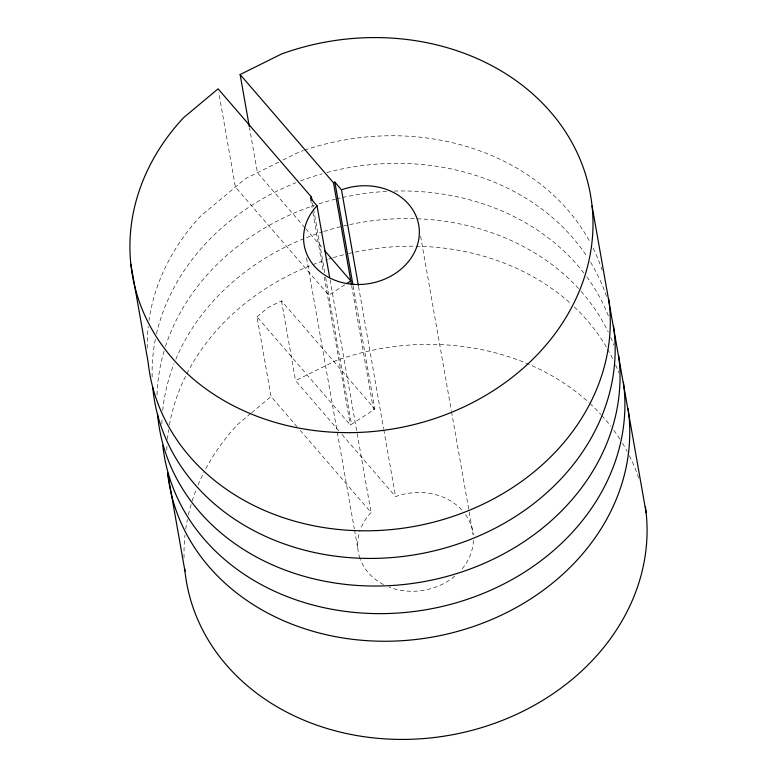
<?xml version="1.0" encoding="UTF-8"?>
<svg xmlns="http://www.w3.org/2000/svg" width="777" height="777" viewBox="0 0 777 777"><rect width="100%" height="100%" fill="white"/><g stroke="black" fill="none" stroke-linecap="round" stroke-linejoin="round"><path stroke-width="0.58" stroke-dasharray="3.88 2.91" d="M257.002 316.793L268.114 307.517L281.497 300.884L374.854 409.1L350.359 425.019L257.002 316.793L271.066 396.552L297.057 426.68M250.699 413.549L237.733 424.368A232.546 196.348 -10 0 0 205.41 469.473M251.622 412.781L271.066 396.552M344.784 284.829L328.768 295.241L235.412 187.014L218.735 92.395M278.72 162.15L245.406 178.681L200.961 215.773A232.546 196.348 -10 0 0 148.98 320.435M282.974 160.043L298.931 152.117A232.546 196.348 -10 0 1 303.467 150.524M338.879 430.856L295.561 380.643L335.713 360.722A232.546 196.348 -10 0 1 588.966 402.632M304.905 227.739L257.44 172.708L249.514 127.768M305.701 228.652L322.309 247.912M342.026 434.508L395.58 496.59A58.139 49.087 -10 0 1 462.859 511.14M300.204 430.332L371.085 512.509A58.139 49.087 -10 0 0 360.499 529.36M420.58 236.179L451.301 410.45M451.515 411.645L473.193 534.586A58.139 49.087 -10 0 0 463.636 512.062M358.547 286.509L383.585 428.554M383.799 429.749L395.58 496.59M353.156 286.043L374.854 409.1M351.631 285.703L373.504 409.77M330.05 279.749L371.085 512.509M312.5 202.991L313.335 207.721M313.539 208.906L324.805 272.766M325.641 277.496L351.476 424.077M310.547 199.203L312.024 207.566M312.869 212.344L323.397 272.086M324.242 276.865L350.359 425.019M306.546 257.935L337.063 431.012M337.267 432.206L354.312 528.884M354.526 530.079L357.886 549.174M281.497 300.884L295.561 380.643M161.869 423.776A232.546 196.348 -10 0 1 162.111 417.725M162.694 410.479A232.546 196.348 -10 0 1 174.058 363.733M175.893 359.197A232.546 196.348 -10 0 1 322.649 231.828M323.805 231.459A232.546 196.348 -10 0 1 342.589 226.214M343.784 225.932A232.546 196.348 -10 0 1 348.552 224.854M349.747 224.592A232.546 196.348 -10 0 1 580.312 290.491M581.089 291.375A232.546 196.348 -10 0 1 608.255 332.041M610.712 337.354A232.546 196.348 -10 0 1 613.898 345.095M157.032 394.959A232.546 196.348 -10 0 1 164.083 351.068M165.511 346.445A232.546 196.348 -10 0 1 314.335 205.351M318.939 203.846A232.546 196.348 -10 0 1 335.343 199.194M336.528 198.902A232.546 196.348 -10 0 1 341.297 197.776M342.492 197.504A232.546 196.348 -10 0 1 388.17 191.307M394.269 191.074A232.546 196.348 -10 0 1 583.867 272.989M586.771 276.845A232.546 196.348 -10 0 1 609.022 317.482M152.156 376.991A232.546 196.348 -10 0 1 155.497 338.51M156.488 333.887A232.546 196.348 -10 0 1 295.95 182.712M300.427 180.973A232.546 196.348 -10 0 1 322.212 173.786M326.923 172.504A232.546 196.348 -10 0 1 587.393 257.148M590.588 262.218A232.546 196.348 -10 0 1 606.963 297.805M184.062 557.983A232.546 196.348 -10 0 1 184.994 535.042M185.752 529.03A232.546 196.348 -10 0 1 187.403 519.502M188.393 514.879A232.546 196.348 -10 0 1 191.822 502.146M192.181 500.99A232.546 196.348 -10 0 1 196.231 489.51M198.067 484.965A232.546 196.348 -10 0 1 204.273 471.639M589.86 403.457A232.546 196.348 -10 0 1 600.893 414.51M601.689 415.394A232.546 196.348 -10 0 1 610.907 426.379M613.811 430.225A232.546 196.348 -10 0 1 619.959 439.141M622.503 443.211A232.546 196.348 -10 0 1 627.224 451.495M629.399 455.701A232.546 196.348 -10 0 1 639.248 479.943M166.773 450.174A232.546 196.348 -10 0 1 166.987 445.338M167.444 439.296A232.546 196.348 -10 0 1 168.628 429.671M169.415 424.893A232.546 196.348 -10 0 1 311.664 265.103M312.791 264.666A232.546 196.348 -10 0 1 327.515 259.44M328.671 259.071A232.546 196.348 -10 0 1 332.148 257.983M333.314 257.634A232.546 196.348 -10 0 1 347.455 253.826M348.65 253.545A232.546 196.348 -10 0 1 570.765 303.652M574.32 306.954A232.546 196.348 -10 0 1 607.022 348.135M607.614 349.164A232.546 196.348 -10 0 1 613.131 359.654M615.578 364.967A232.546 196.348 -10 0 1 618.764 372.707M473.397 540.433A58.139 49.087 -10 0 1 460.78 570.396M454.768 576.194A58.139 49.087 -10 0 1 388.976 587.004M383.517 584.537A58.139 49.087 -10 0 1 360.324 559.411M359.926 558.304A58.139 49.087 -10 0 1 360.081 530.506M147.261 348.174A232.546 196.348 -10 0 1 148.222 326.447M304.603 150.136A232.546 196.348 -10 0 1 590.452 242.9M593.142 248.154A232.546 196.348 -10 0 1 602.097 270.192"/><path stroke-width="1.17" d="M249.31 126.583L240.132 74.543L281.633 53.953A232.546 196.348 -10 0 1 592.997 223.077A232.546 196.348 -10 0 1 282.906 424.514A232.546 196.348 -10 0 1 183.654 117.599L218.104 88.85L311.46 197.076L310.344 198.009L317.006 205.74A58.139 49.087 -10 0 0 341.822 282.469A58.139 49.087 -10 0 0 419.347 232.109A58.139 49.087 -10 0 0 341.501 189.831L334.838 182.1L333.488 182.76L351.427 284.508M346.785 283.527L350.796 280.934L324.689 250.66M240.132 74.543L333.488 182.76M592.055 205.934L646.134 512.703M341.501 189.831L358.333 285.314M334.838 182.1L352.952 284.848M317.006 205.74L329.633 277.36M311.46 197.076L312.082 200.621M130.866 264.297L148.164 362.461A232.546 196.348 -10 0 0 402.408 528.282A232.546 196.348 -10 0 0 608.789 299.388M184.945 571.066L167.638 472.902A232.546 196.348 -10 0 0 422.571 638.626A232.546 196.348 -10 0 0 628.098 408.644M623.397 382.216A232.546 196.348 -10 0 1 417.006 611.111A232.546 196.348 -10 0 1 162.772 445.289M618.686 355.788A232.546 196.348 -10 0 1 409.353 583.867A232.546 196.348 -10 0 1 157.566 414.141M613.5 325.825A232.546 196.348 -10 0 1 406.585 555.992A232.546 196.348 -10 0 1 152.797 387.713M645.405 506.818A232.546 196.348 -10 0 1 438.49 736.984A232.546 196.348 -10 0 1 184.712 568.706"/></g></svg>
